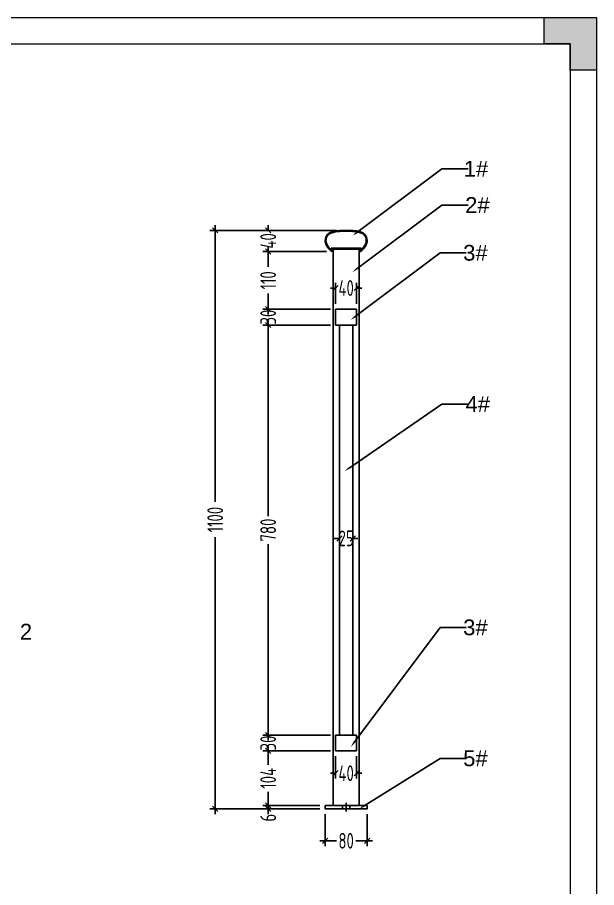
# Model space of a CAD drawing. Header units: millimetres. Extents: x 4 to 2106212, y -117026 to 198097.
# Drawn here: x 1918089 to 1919190, y 188421 to 190076 of the extents above; entities that cross this region are included whole.
import ezdxf
from ezdxf import colors
from ezdxf.entities.mleader import LeaderData, LeaderLine
from ezdxf.math import Vec2, Vec3

# ---------------------------------------------------------------- set-up
doc = ezdxf.new("R2010")
doc.units = ezdxf.units.MM
for name, color, linetype in [('HR-dimension', 9, 'Continuous'), ('方管', 100, 'Continuous'), ('标注', 9, 'Continuous')]:
    doc.layers.add(name, color=color, linetype=linetype)
doc.layers.add('图框', color=7, linetype='Continuous', lineweight=13)
doc.layers.add('文本', color=3, linetype='Continuous', lineweight=13)
doc.styles.add('Arial', font='arial.ttf')
doc.styles.add('hztxt', font='ros1.shx', dxfattribs={"width": 0.8, "bigfont": 'hztxt.shx'})
doc.dimstyles.new('DIM-10', dxfattribs={"dimscale": 10, "dimtxt": 3, "dimasz": 1, "dimexe": 1, "dimexo": 1, "dimgap": 0.5, "dimtad": 0, "dimdec": 3, "dimrnd": 0.0005, "dimzin": 9, "dimdsep": 46, "dimtxsty": 'hztxt', "dimblk": 'OBLIQUE', "dimcen": 0, "dimdle": 1, "dimclrd": 9, "dimclre": 9, "dimclrt": 2, "dimazin": 2, "dimtfac": 1, "dimtdec": 3, "dimtix": 1, "dimtofl": 0, "dimtmove": 2, "dimatfit": 3, "dimldrblk": 'OBLIQUE', "dimfxl": 1, "dimarcsym": 2})

# ---------------------------------------------------------------- blocks, each defined once
blk = doc.blocks.new('_Oblique')
at = {"color": 0, "linetype": 'ByBlock', "lineweight": -2}
blk.add_line((-0.5, -0.5), (0.5, 0.5), dxfattribs=at)
blk = doc.blocks.new('*D860')
at = {"layer": 'Defpoints', "color": 0, "ltscale": 1.5, "transparency": 16777216}
for p in [(1918673.9, 188570.8, 0), (1918753.9, 188570.8, 0), (1918753.9, 188509.9)]:
    blk.add_point(p, dxfattribs=at)
at = {"layer": 'HR-dimension', "color": 9, "lineweight": -2, "ltscale": 1.5, "transparency": 16777216}
for p, q in [((1918673.9, 188560.8), (1918673.9, 188499.9)), ((1918753.9, 188560.8), (1918753.9, 188499.9)), ((1918663.9, 188509.9), (1918695.3, 188509.9)), ((1918763.9, 188509.9), (1918732.5, 188509.9))]:
    blk.add_line(p, q, dxfattribs=at)
at = {"layer": 'HR-dimension', "color": 9, "lineweight": -2, "ltscale": 1.5, "transparency": 16777216, "xscale": 10, "yscale": 10, "zscale": 10, "rotation": 180}
blk.add_blockref('_Oblique', (1918673.9, 188509.9), dxfattribs=at)
at = {"layer": 'HR-dimension', "color": 9, "lineweight": -2, "ltscale": 1.5, "transparency": 16777216, "xscale": 10, "yscale": 10, "zscale": 10}
blk.add_blockref('_Oblique', (1918753.9, 188509.9), dxfattribs=at)
at = {"layer": 'HR-dimension', "color": 2, "ltscale": 1.5, "transparency": 16777216, "insert": (1918713.9, 188509.9), "char_height": 30, "attachment_point": 5, "style": 'hztxt'}
blk.add_mtext('80', dxfattribs=at)
blk = doc.blocks.new('*D862')
at = {"layer": 'Defpoints', "color": 0, "transparency": 16777216}
for p in [(1918693.9, 189561.1), (1918693.9, 189520.8, 0), (1918733.9, 189520.8, 0)]:
    blk.add_point(p, dxfattribs=at)
at = {"layer": '标注', "color": 9, "lineweight": -2, "transparency": 16777216}
for p, q in [((1918693.9, 189530.8), (1918693.9, 189571.1)), ((1918733.9, 189530.8), (1918733.9, 189571.1)), ((1918693.9, 189561.1), (1918683.9, 189561.1)), ((1918733.9, 189561.1), (1918743.9, 189561.1))]:
    blk.add_line(p, q, dxfattribs=at)
at = {"layer": '标注', "color": 9, "lineweight": -2, "transparency": 16777216, "xscale": 10, "yscale": 10, "zscale": 10}
blk.add_blockref('_Oblique', (1918693.9, 189561.1), dxfattribs=at)
at = {"layer": '标注', "color": 9, "lineweight": -2, "transparency": 16777216, "xscale": 10, "yscale": 10, "zscale": 10, "rotation": 180}
blk.add_blockref('_Oblique', (1918733.9, 189561.1), dxfattribs=at)
at = {"layer": '标注', "color": 2, "transparency": 16777216, "insert": (1918713.9, 189561.1), "char_height": 30, "attachment_point": 5, "style": 'hztxt'}
blk.add_mtext('40', dxfattribs=at)
blk = doc.blocks.new('*D863')
at = {"layer": 'Defpoints', "color": 0, "transparency": 16777216}
for p in [(1918693.9, 188680.8), (1918733.9, 188680.8), (1918693.9, 188638.3)]:
    blk.add_point(p, dxfattribs=at)
at = {"layer": '标注', "color": 9, "lineweight": -2, "transparency": 16777216}
for p, q in [((1918693.9, 188670.8), (1918693.9, 188628.3)), ((1918733.9, 188670.8), (1918733.9, 188628.3)), ((1918693.9, 188638.3), (1918683.9, 188638.3)), ((1918733.9, 188638.3), (1918743.9, 188638.3))]:
    blk.add_line(p, q, dxfattribs=at)
at = {"layer": '标注', "color": 9, "lineweight": -2, "transparency": 16777216, "xscale": 10, "yscale": 10, "zscale": 10}
blk.add_blockref('_Oblique', (1918693.9, 188638.3), dxfattribs=at)
at = {"layer": '标注', "color": 9, "lineweight": -2, "transparency": 16777216, "xscale": 10, "yscale": 10, "zscale": 10, "rotation": 180}
blk.add_blockref('_Oblique', (1918733.9, 188638.3), dxfattribs=at)
at = {"layer": '标注', "color": 2, "transparency": 16777216, "insert": (1918713.9, 188638.3), "char_height": 30, "attachment_point": 5, "style": 'hztxt'}
blk.add_mtext('40', dxfattribs=at)
blk = doc.blocks.new('*D852')
at = {"layer": 'Defpoints', "color": 0, "transparency": 16777216}
for p in [(1918705.7, 189670.8), (1918565.6, 189630.8), (1918686.8, 189630.8)]:
    blk.add_point(p, dxfattribs=at)
at = {"layer": '标注', "color": 9, "lineweight": -2, "transparency": 16777216}
for p, q in [((1918695.7, 189670.8), (1918555.6, 189670.8)), ((1918565.6, 189670.8), (1918565.6, 189680.8)), ((1918676.8, 189630.8), (1918555.6, 189630.8)), ((1918565.6, 189630.8), (1918565.6, 189620.8))]:
    blk.add_line(p, q, dxfattribs=at)
at = {"layer": '标注', "color": 9, "lineweight": -2, "transparency": 16777216, "xscale": 10, "yscale": 10, "zscale": 10}
for p, rotation in [((1918565.6, 189670.8), 270), ((1918565.6, 189630.8), 90)]:
    blk.add_blockref('_Oblique', p, dxfattribs=dict(at, rotation=rotation))
at = {"layer": '标注', "color": 2, "transparency": 16777216, "insert": (1918565.6, 189650.8), "char_height": 30, "attachment_point": 5, "rotation": 90, "style": 'hztxt'}
blk.add_mtext('40', dxfattribs=at)
blk = doc.blocks.new('*D853')
at = {"layer": 'Defpoints', "color": 0, "transparency": 16777216}
for p in [(1918686.8, 189630.8), (1918565.6, 189520.8), (1918693.9, 189520.8)]:
    blk.add_point(p, dxfattribs=at)
at = {"layer": '标注', "color": 9, "lineweight": -2, "transparency": 16777216}
for p, q in [((1918565.6, 189640.8), (1918565.6, 189601.2)), ((1918676.8, 189630.8), (1918555.6, 189630.8)), ((1918565.6, 189510.8), (1918565.6, 189550.4)), ((1918683.9, 189520.8), (1918555.6, 189520.8))]:
    blk.add_line(p, q, dxfattribs=at)
at = {"layer": '标注', "color": 9, "lineweight": -2, "transparency": 16777216, "xscale": 10, "yscale": 10, "zscale": 10}
for p, rotation in [((1918565.6, 189630.8), 90), ((1918565.6, 189520.8), 270)]:
    blk.add_blockref('_Oblique', p, dxfattribs=dict(at, rotation=rotation))
at = {"layer": '标注', "color": 2, "transparency": 16777216, "insert": (1918565.6, 189575.8), "char_height": 30, "attachment_point": 5, "rotation": 90, "style": 'hztxt'}
blk.add_mtext('110', dxfattribs=at)
blk = doc.blocks.new('*D854')
at = {"layer": 'Defpoints', "color": 0, "transparency": 16777216}
for p in [(1918693.9, 189520.8), (1918565.6, 189490.8), (1918693.9, 189490.8, 0)]:
    blk.add_point(p, dxfattribs=at)
at = {"layer": '标注', "color": 9, "lineweight": -2, "transparency": 16777216}
for p, q in [((1918683.9, 189520.8), (1918555.6, 189520.8)), ((1918565.6, 189520.8), (1918565.6, 189530.8)), ((1918683.9, 189490.8), (1918555.6, 189490.8)), ((1918565.6, 189490.8), (1918565.6, 189480.8))]:
    blk.add_line(p, q, dxfattribs=at)
at = {"layer": '标注', "color": 9, "lineweight": -2, "transparency": 16777216, "xscale": 10, "yscale": 10, "zscale": 10}
for p, rotation in [((1918565.6, 189520.8), 270), ((1918565.6, 189490.8), 90)]:
    blk.add_blockref('_Oblique', p, dxfattribs=dict(at, rotation=rotation))
at = {"layer": '标注', "color": 2, "transparency": 16777216, "insert": (1918565.6, 189505.8), "char_height": 30, "attachment_point": 5, "rotation": 90, "style": 'hztxt'}
blk.add_mtext('30', dxfattribs=at)
blk = doc.blocks.new('*D855')
at = {"layer": 'Defpoints', "color": 0, "transparency": 16777216}
for p in [(1918693.9, 189490.8, 0), (1918565.6, 188710.8), (1918693.9, 188710.8)]:
    blk.add_point(p, dxfattribs=at)
at = {"layer": '标注', "color": 9, "lineweight": -2, "transparency": 16777216}
for p, q in [((1918683.9, 189490.8), (1918555.6, 189490.8)), ((1918565.6, 189500.8), (1918565.6, 189127.4)), ((1918565.6, 188700.8), (1918565.6, 189074.2)), ((1918683.9, 188710.8), (1918555.6, 188710.8))]:
    blk.add_line(p, q, dxfattribs=at)
at = {"layer": '标注', "color": 9, "lineweight": -2, "transparency": 16777216, "xscale": 10, "yscale": 10, "zscale": 10}
for p, rotation in [((1918565.6, 189490.8), 90), ((1918565.6, 188710.8), 270)]:
    blk.add_blockref('_Oblique', p, dxfattribs=dict(at, rotation=rotation))
at = {"layer": '标注', "color": 2, "transparency": 16777216, "insert": (1918565.6, 189100.8), "char_height": 30, "attachment_point": 5, "rotation": 90, "style": 'hztxt'}
blk.add_mtext('780', dxfattribs=at)
blk = doc.blocks.new('*D856')
at = {"layer": 'Defpoints', "color": 0, "transparency": 16777216}
for p in [(1918693.9, 188710.8), (1918565.6, 188680.8), (1918693.9, 188680.8, 0)]:
    blk.add_point(p, dxfattribs=at)
at = {"layer": '标注', "color": 9, "lineweight": -2, "transparency": 16777216}
for p, q in [((1918683.9, 188710.8), (1918555.6, 188710.8)), ((1918565.6, 188710.8), (1918565.6, 188720.8)), ((1918683.9, 188680.8), (1918555.6, 188680.8)), ((1918565.6, 188680.8), (1918565.6, 188670.8))]:
    blk.add_line(p, q, dxfattribs=at)
at = {"layer": '标注', "color": 9, "lineweight": -2, "transparency": 16777216, "xscale": 10, "yscale": 10, "zscale": 10}
for p, rotation in [((1918565.6, 188710.8), 270), ((1918565.6, 188680.8), 90)]:
    blk.add_blockref('_Oblique', p, dxfattribs=dict(at, rotation=rotation))
at = {"layer": '标注', "color": 2, "transparency": 16777216, "insert": (1918565.6, 188695.8), "char_height": 30, "attachment_point": 5, "rotation": 90, "style": 'hztxt'}
blk.add_mtext('30', dxfattribs=at)
blk = doc.blocks.new('*D857')
at = {"layer": 'Defpoints', "color": 0, "transparency": 16777216}
for p in [(1918693.9, 188680.8, 0), (1918565.6, 188576.8), (1918673.9, 188576.8)]:
    blk.add_point(p, dxfattribs=at)
at = {"layer": '标注', "color": 9, "lineweight": -2, "transparency": 16777216}
for p, q in [((1918683.9, 188680.8), (1918555.6, 188680.8)), ((1918565.6, 188690.8), (1918565.6, 188654.6)), ((1918565.6, 188566.8), (1918565.6, 188603)), ((1918663.9, 188576.8), (1918555.6, 188576.8))]:
    blk.add_line(p, q, dxfattribs=at)
at = {"layer": '标注', "color": 9, "lineweight": -2, "transparency": 16777216, "xscale": 10, "yscale": 10, "zscale": 10}
for p, rotation in [((1918565.6, 188680.8), 90), ((1918565.6, 188576.8), 270)]:
    blk.add_blockref('_Oblique', p, dxfattribs=dict(at, rotation=rotation))
at = {"layer": '标注', "color": 2, "transparency": 16777216, "insert": (1918565.6, 188628.8), "char_height": 30, "attachment_point": 5, "rotation": 90, "style": 'hztxt'}
blk.add_mtext('104', dxfattribs=at)
blk = doc.blocks.new('*D858')
at = {"layer": 'Defpoints', "color": 0, "transparency": 16777216}
for p in [(1918565.6, 188570.8), (1918673.9, 188576.8), (1918673.9, 188570.8)]:
    blk.add_point(p, dxfattribs=at)
at = {"layer": '标注', "color": 9, "lineweight": -2, "transparency": 16777216}
for p, q in [((1918565.6, 188576.8), (1918565.6, 188586.8)), ((1918663.9, 188576.8), (1918555.6, 188576.8)), ((1918663.9, 188570.8), (1918555.6, 188570.8)), ((1918565.6, 188570.8), (1918565.6, 188560.8))]:
    blk.add_line(p, q, dxfattribs=at)
at = {"layer": '标注', "color": 9, "lineweight": -2, "transparency": 16777216, "xscale": 10, "yscale": 10, "zscale": 10}
for p, rotation in [((1918565.6, 188576.8), 270), ((1918565.6, 188570.8), 90)]:
    blk.add_blockref('_Oblique', p, dxfattribs=dict(at, rotation=rotation))
at = {"layer": '标注', "color": 2, "transparency": 16777216, "insert": (1918565.6, 188553.8), "char_height": 30, "attachment_point": 5, "rotation": 90, "style": 'hztxt'}
blk.add_mtext('6', dxfattribs=at)
blk = doc.blocks.new('*D859')
at = {"layer": 'Defpoints', "color": 0, "transparency": 16777216}
for p in [(1918464.8, 189670.8), (1918565.6, 189670.8), (1918565.6, 188570.8)]:
    blk.add_point(p, dxfattribs=at)
at = {"layer": '标注', "color": 9, "lineweight": -2, "transparency": 16777216}
for p, q in [((1918555.6, 189670.8), (1918454.8, 189670.8)), ((1918464.8, 189680.8), (1918464.8, 189154.2)), ((1918464.8, 188560.8), (1918464.8, 189087.4)), ((1918555.6, 188570.8), (1918454.8, 188570.8))]:
    blk.add_line(p, q, dxfattribs=at)
at = {"layer": '标注', "color": 9, "lineweight": -2, "transparency": 16777216, "xscale": 10, "yscale": 10, "zscale": 10}
for p, rotation in [((1918464.8, 189670.8), 90), ((1918464.8, 188570.8), 270)]:
    blk.add_blockref('_Oblique', p, dxfattribs=dict(at, rotation=rotation))
at = {"layer": '标注', "color": 2, "transparency": 16777216, "insert": (1918464.8, 189120.8), "char_height": 30, "attachment_point": 5, "rotation": 90, "style": 'hztxt'}
blk.add_mtext('1100', dxfattribs=at)
blk = doc.blocks.new('*D871')
at = {"color": 9, "lineweight": -2, "transparency": 16777216}
for p, q in [((1918701.4, 189174.4), (1918701.4, 189075)), ((1918726.4, 189174.4), (1918726.4, 189075)), ((1918701.4, 189085), (1918691.4, 189085)), ((1918726.4, 189085), (1918736.4, 189085))]:
    blk.add_line(p, q, dxfattribs=at)
at = {"layer": 'Defpoints', "color": 0, "transparency": 16777216}
for p in [(1918701.4, 189184.4, 0), (1918726.4, 189184.4, 0), (1918701.4, 189085)]:
    blk.add_point(p, dxfattribs=at)
at = {"color": 9, "lineweight": -2, "transparency": 16777216, "xscale": 10, "yscale": 10, "zscale": 10}
blk.add_blockref('_Oblique', (1918701.4, 189085), dxfattribs=at)
at = {"color": 9, "lineweight": -2, "transparency": 16777216, "xscale": 10, "yscale": 10, "zscale": 10, "rotation": 180}
blk.add_blockref('_Oblique', (1918726.4, 189085), dxfattribs=at)
at = {"color": 2, "transparency": 16777216, "insert": (1918713.9, 189085), "char_height": 30, "attachment_point": 5, "style": 'hztxt'}
blk.add_mtext('25', dxfattribs=at)
blk = doc.blocks.new('GW-TK')
at = {"layer": '图框', "linetype": 'Continuous', "lineweight": 0}
h = blk.add_hatch(color=256, dxfattribs=at)
h.dxf.hatch_style = 1
h.paths.add_polyline_path([(927593.55, 464715.01), (927593.55, 464710.01), (927598.55, 464710.01), (927598.55, 464705.01), (927603.55, 464705.01), (927603.55, 464715.01)])
at = {"layer": '图框'}
for points in [[(927183.55, 464715.01), (927603.55, 464715.01), (927603.55, 464418.01), (927183.55, 464418.01)], [(927188.55, 464710.01), (927598.55, 464710.01), (927598.55, 464423.01), (927188.55, 464423.01)]]:
    blk.add_lwpolyline(points, close=True, dxfattribs=at)
at = {"layer": '图框', "linetype": 'Continuous', "lineweight": 0}
blk.add_lwpolyline([(927598.55, 464705.01), (927598.55, 464710.01), (927593.55, 464710.01), (927593.55, 464715.01), (927603.55, 464715.01), (927603.55, 464705.01)], close=True, dxfattribs=at)

msp = doc.modelspace()

# ---------------------------------------------------------------- linework, layer by layer
at = {"color": 1}
for p, q in [((1918693.9124, 189520.774, -0.0007), (1918733.9124, 189520.774, -0.0007)), ((1918693.9124, 189520.774, -0.0007), (1918693.9124, 189490.774, -0.0007)), ((1918733.9124, 189520.774, -0.0007), (1918733.9124, 189490.774, -0.0007)), ((1918693.9124, 189490.774, -0.0007), (1918733.9124, 189490.774, -0.0007)), ((1918701.4124, 188710.774), (1918701.4124, 189490.774, -0.0007)), ((1918726.4124, 188710.774), (1918726.4124, 189490.774, -0.0007)), ((1918693.9124, 188710.774), (1918733.9124, 188710.774)), ((1918693.9124, 188680.774), (1918693.9124, 188710.774)), ((1918733.9124, 188680.774), (1918733.9124, 188710.774)), ((1918693.9124, 188680.774), (1918733.9124, 188680.774))]:
    msp.add_line(p, q, dxfattribs=at)
at = {"color": 7, "elevation": -0.0004}
for points in [[(1918713.9124, 188581.7728), (1918713.9124, 188565.7728)], [(1918673.9124, 188576.7728), (1918753.9124, 188576.7728), (1918753.9124, 188570.7728), (1918673.9124, 188570.7728), (1918673.9124, 188576.7728)], [(1918706.9124, 188576.7728), (1918706.9124, 188570.7728)], [(1918720.9124, 188576.7728), (1918720.9124, 188570.7728)]]:
    msp.add_lwpolyline(points, dxfattribs=at)
at = {"layer": '方管', "color": 2}
for p, q in [((1918687.5124, 189635.2741, -0.0007), (1918740.3124, 189635.2741, -0.0007)), ((1918688.9124, 189635.2741, -0.0007), (1918738.9124, 189635.2741, -0.0007))]:
    msp.add_line(p, q, dxfattribs=at)
for points in [[(1918685.3624, 189636.4241, -0.414213562), (1918685.8624, 189636.9241)], [(1918741.9624, 189636.9241, -0.414213562), (1918742.4624, 189636.4241)], [(1918685.0341, 189634.4009, 0.636485606), (1918685.3624, 189634.5543)], [(1918742.4624, 189634.5543, 0.648583576), (1918742.7959, 189634.4054)]]:
    msp.add_lwpolyline(points, format="xyb", dxfattribs=at)
at = {"layer": '方管', "color": 6}
msp.add_polyline3d([(1918688.9124, 189635.2741, -0.0007), (1918688.9124, 188576.7728, -0.0004), (1918738.9124, 188576.7728, -0.0004), (1918738.9124, 189635.2741, -0.0007)], dxfattribs=at)
at = {"layer": '方管', "color": 2}
for centre, radius, start, end in [((1918685.8624, 189636.4241, -0.0007), 0.5, 90, 180), ((1918741.9624, 189636.4241, -0.0007), 0.5, 0, 90), ((1918685.1624, 189634.5543, -0.0007), 0.2, 230.0953356, 0), ((1918686.8124, 189630.9741, -0.0007), 0.2, 232.1545053, 0), ((1918687.5124, 189634.7741, -0.0007), 0.5, 90, 180), ((1918740.3124, 189634.7741, -0.0007), 0.5, 0, 90), ((1918741.0124, 189630.9741, -0.0007), 0.2, 180, 307.8454947), ((1918742.6624, 189634.5543, -0.0007), 0.2, 180, 309.9046644)]:
    msp.add_arc(centre, radius, start, end, dxfattribs=at)
for points in [[(1918673.9124, 189651.2741, -0.0007), (1918674.0124, 189670.8935, -0.0007), (1918697.9709, 189670.7741, -0.0007), (1918714.0123, 189670.7741, -0.0007)], [(1918753.9124, 189651.2741, -0.0007), (1918753.8124, 189670.8935, -0.0007), (1918729.8539, 189670.7741, -0.0007), (1918714.0125, 189670.7741, -0.0007)], [(1918685.8624, 189636.9241, -0.0007), (1918694.9921, 189636.9241, -0.0007), (1918703.8252, 189636.9241, -0.0007), (1918714.0124, 189636.9241, -0.0007)], [(1918741.9624, 189636.9241, -0.0007), (1918732.8328, 189636.9241, -0.0007), (1918723.9996, 189636.9241, -0.0007), (1918714.0124, 189636.9241, -0.0007)]]:
    msp.add_open_spline(points, degree=3, dxfattribs=at)
for points, knots in [([(1918675.5624, 189651.2741, -0.0007), (1918675.5624, 189652.9728, -0.0007), (1918675.7549, 189654.4846, -0.0007), (1918676.4534, 189657.1882, -0.0007), (1918676.9587, 189658.381, -0.0007), (1918678.2371, 189660.5188, -0.0007), (1918679.1113, 189661.4649, -0.0007), (1918680.9078, 189663.1595, -0.0007), (1918681.9309, 189663.9073, -0.0007), (1918684.1943, 189665.2252, -0.0007), (1918685.4342, 189665.7947, -0.0007), (1918689.5926, 189667.3304, -0.0007), (1918692.8101, 189668.0032, -0.0007), (1918699.4503, 189668.8433, -0.0007), (1918702.8716, 189669.0129, -0.0007), (1918708.3608, 189669.1262, -0.0007), (1918710.5182, 189669.1241, -0.0007), (1918714.0123, 189669.1241, -0.0007)], [0, 0, 0, 0, 0.092947205, 0.092947205, 0.18589441, 0.18589441, 0.278841615, 0.278841615, 0.37178882, 0.37178882, 0.464736025, 0.464736025, 0.66384165, 0.66384165, 0.862947275, 0.862947275, 1, 1, 1, 1]), ([(1918752.2624, 189651.2741, -0.0007), (1918752.2624, 189652.9728, -0.0007), (1918752.07, 189654.4846, -0.0007), (1918751.3715, 189657.1882, -0.0007), (1918750.8661, 189658.381, -0.0007), (1918749.5877, 189660.5188, -0.0007), (1918748.8136, 189661.4649, -0.0007), (1918746.9171, 189663.1595, -0.0007), (1918745.8939, 189663.9073, -0.0007), (1918743.6306, 189665.2252, -0.0007), (1918742.3907, 189665.7947, -0.0007), (1918738.2323, 189667.3304, -0.0007), (1918735.0148, 189668.0032, -0.0007), (1918728.3746, 189668.8433, -0.0007), (1918724.9533, 189669.0129, -0.0007), (1918719.4641, 189669.1262, -0.0007), (1918716.0067, 189669.1241, -0.0007), (1918714.0125, 189669.1241, -0.0007)], [0, 0, 0, 0, 0.092947205, 0.092947205, 0.18589441, 0.18589441, 0.278841615, 0.278841615, 0.37178882, 0.37178882, 0.464736025, 0.464736025, 0.66384165, 0.66384165, 0.862947275, 0.862947275, 1, 1, 1, 1]), ([(1918686.6897, 189630.8161, -0.0007), (1918678.079, 189637.3057, -0.0007), (1918673.9124, 189644.776, -0.0007), (1918673.9124, 189651.2741, -0.0007), (1918673.9124, 189651.4, -0.0007), (1918673.914, 189651.526, -0.0007), (1918673.917, 189651.652, -0.0007)], [0.0312679606, 0.0312679606, 0.0312679606, 0.0312679606, 1, 1, 1, 1.0187782039, 1.0187782039, 1.0187782039, 1.0187782039]), ([(1918685.0341, 189634.4009, -0.0007), (1918683.2689, 189635.913, -0.0007), (1918682.1411, 189637.0025, -0.0007), (1918679.3433, 189641.0774, -0.0007), (1918677.9013, 189643.0532, -0.0007), (1918676.2617, 189646.6045, -0.0007), (1918675.816, 189648.1867, -0.0007), (1918675.5895, 189650.273, -0.0007), (1918675.5624, 189650.7726, -0.0007), (1918675.5624, 189651.2741, -0.0007), (1918675.5624, 189651.4116, -0.0007), (1918675.5645, 189651.5492, -0.0007), (1918675.5685, 189651.687, -0.0007)], [0.1474935277, 0.1474935277, 0.1474935277, 0.1474935277, 0.3251971685, 0.3251971685, 0.6503943369, 0.6503943369, 0.9163918563, 0.9163918563, 1, 1, 1, 1.0229326992, 1.0229326992, 1.0229326992, 1.0229326992]), ([(1918741.1351, 189630.8161, -0.0007), (1918749.7459, 189637.3057, -0.0007), (1918753.8124, 189644.776, -0.0007), (1918753.9124, 189651.2741, -0.0007), (1918753.9124, 189651.2741, -0.0007), (1918753.9124, 189651.2741, -0.0007), (1918753.9124, 189651.2741, -0.0007)], [0.0312679606, 0.0312679606, 0.0312679606, 0.0312679606, 1, 1, 1, 1.0187782039, 1.0187782039, 1.0187782039, 1.0187782039]), ([(1918742.7907, 189634.4009, -0.0007), (1918744.556, 189635.913, -0.0007), (1918745.6837, 189637.0025, -0.0007), (1918748.4815, 189641.0774, -0.0007), (1918749.8236, 189643.0532, -0.0007), (1918751.5632, 189646.6045, -0.0007), (1918752.0088, 189648.1867, -0.0007), (1918752.2354, 189650.273, -0.0007), (1918752.2624, 189650.7726, -0.0007), (1918752.2624, 189651.2741, -0.0007), (1918752.2624, 189651.2741, -0.0007), (1918752.2624, 189651.2741, -0.0007), (1918752.2624, 189651.2741, -0.0007)], [0.1474935277, 0.1474935277, 0.1474935277, 0.1474935277, 0.3251971685, 0.3251971685, 0.6503943369, 0.6503943369, 0.9163918563, 0.9163918563, 1, 1, 1, 1.0229326992, 1.0229326992, 1.0229326992, 1.0229326992])]:
    msp.add_open_spline(points, degree=3, knots=knots, dxfattribs=at)
for points in [[(1918685.3624, 189636.4241, -0.0007), (1918685.3624, 189634.5543, -0.0007)], [(1918742.4624, 189636.4241, -0.0007), (1918742.4624, 189634.5543, -0.0007)]]:
    msp.add_spline(points, degree=3, dxfattribs=at)
at = {"layer": '方管', "color": 2, "start_tangent": (0, -1), "end_tangent": (0, -1)}
for points in [[(1918687.0124, 189634.7741, -0.0007), (1918687.0124, 189630.9741, -0.0007)], [(1918740.8124, 189634.7741, -0.0007), (1918740.8124, 189630.9741, -0.0007)]]:
    msp.add_spline(points, degree=3, dxfattribs=at)

# ---------------------------------------------------------------- block references
at = {"layer": '文本', "xscale": 10, "yscale": 10, "zscale": 10}
msp.add_blockref('GW-TK', (-7356845.2012, -4457074.3437), dxfattribs=at)

# ---------------------------------------------------------------- texts
at = {"layer": '文本', "color": 0, "linetype": 'ByBlock', "style": 'Arial'}
msp.add_text('2', height=30, dxfattribs=at).set_placement((1918093.3352, 188892.5767))

# ---------------------------------------------------------------- dimensions: what is measured, and where the dimension line sits
dim = msp.add_linear_dim(base=(1918701.4124, 189085.0302), p1=(1918726.4124, 189184.4277, -0.0004), p2=(1918701.4124, 189184.4277, -0.0004), dimstyle='DIM-10')
dim.commit()
dim.dimension.update_dxf_attribs({"geometry": '*D871', "text_midpoint": (1918713.9124, 189085.0302)})
at = {"layer": 'HR-dimension', "ltscale": 1.5}
dim = msp.add_linear_dim(base=(1918753.9124, 188509.8639), p1=(1918673.9124, 188570.7728, -0.0004), p2=(1918753.9124, 188570.7728, -0.0004), dimstyle='DIM-10', dxfattribs=at)
dim.commit()
dim.dimension.update_dxf_attribs({"geometry": '*D860', "text_midpoint": (1918713.9124, 188509.8639)})
at = {"layer": '标注'}
for base, p1, p2, picture, middle in [((1918464.7761, 189670.7741, -0.0004), (1918565.5558, 188570.7748, -0.0004), (1918565.5558, 189670.7741, -0.0004), '*D859', (1918464.7761, 189120.7744, -0.0004)), ((1918565.5558, 189630.7741, -0.0004), (1918705.7018, 189670.7741, -0.0004), (1918686.8126, 189630.7741, -0.0004), '*D852', (1918565.5558, 189650.7741, -0.0004)), ((1918565.5558, 189520.774, -0.0004), (1918686.8126, 189630.7741, -0.0004), (1918693.9124, 189520.774, -0.0004), '*D853', (1918565.5558, 189575.774, -0.0004)), ((1918565.5558, 189490.774, -0.0004), (1918693.9124, 189520.774, -0.0004), (1918693.9124, 189490.774, -0.0007), '*D854', (1918565.5558, 189505.774, -0.0004)), ((1918565.5558, 188710.774, -0.0004), (1918693.9124, 189490.774, -0.0007), (1918693.9124, 188710.774, -0.0004), '*D855', (1918565.5558, 189100.774, -0.0004)), ((1918565.5558, 188680.774, -0.0004), (1918693.9124, 188710.774, -0.0004), (1918693.9124, 188680.774), '*D856', (1918565.5558, 188695.774, -0.0004)), ((1918565.5558, 188576.7748, -0.0004), (1918693.9124, 188680.774), (1918673.9124, 188576.7748, -0.0004), '*D857', (1918565.5558, 188628.7744, -0.0004))]:
    dim = msp.add_linear_dim(base=base, p1=p1, p2=p2, angle=90, dimstyle='DIM-10', dxfattribs=at)
    dim.commit()
    dim.dimension.update_dxf_attribs({"geometry": picture, "text_midpoint": middle})
at = {"layer": '标注', "color": 7}
for base, p1, p2, picture, middle in [((1918693.9124, 189561.1446), (1918733.9124, 189520.774, -0.0007), (1918693.9124, 189520.774, -0.0007), '*D862', (1918713.9124, 189561.1446)), ((1918693.9124, 188638.2833), (1918733.9124, 188680.774), (1918693.9124, 188680.774), '*D863', (1918713.9124, 188638.2833))]:
    dim = msp.add_linear_dim(base=base, p1=p1, p2=p2, dimstyle='DIM-10', dxfattribs=at)
    dim.commit()
    dim.dimension.update_dxf_attribs({"geometry": picture, "text_midpoint": middle})
at = {"layer": '标注'}
dim = msp.add_linear_dim(base=(1918565.5558, 188570.7748, -0.0004), p1=(1918673.9124, 188576.7748, -0.0004), p2=(1918673.9124, 188570.7748, -0.0004), angle=90, dimstyle='DIM-10', dxfattribs=at)
dim.commit()
dim.dimension.update_dxf_attribs({"geometry": '*D858', "text_midpoint": (1918565.5558, 188553.7616, -0.0004), "dimtype": 160})

# ---------------------------------------------------------------- leaders
at = {"layer": '标注', "color": 6}
ml = msp.add_multileader_mtext('Standard', dxfattribs=at)
ml.set_content('1#', color=6, style='Arial')
ml.set_leader_properties(color=8)
ml.build(insert=Vec2(0, 0))
ml.multileader.update_dxf_attribs({"dogleg_length": 50, "arrow_head_size": 10})
ctx = ml.context
ctx.base_point, ctx.char_height, ctx.arrow_head_size, ctx.landing_gap_size, ctx.plane_origin = Vec3(1918945.9527, 189787.748), 30, 10, 1, Vec3(1918726.2637, 189660.5271)
ctx.text_align_type = 2
notes = []
notes.append((ctx, [(1, (1, 1, 0), (1918895.9527, 189787.748), (1, 0), 50, [(0, [(1918726.2637, 189660.5271)], 0, [])])]))
ctx.mtext.insert, ctx.mtext.alignment, ctx.mtext.flow_direction = Vec3(1918984.1527, 189802.9195), 3, 5
ml = msp.add_multileader_mtext('Standard', dxfattribs=at)
ml.set_content('2#', color=6, style='Arial')
ml.set_leader_properties(color=8)
ml.build(insert=Vec2(0, 0))
ml.multileader.update_dxf_attribs({"dogleg_length": 50, "arrow_head_size": 10})
ctx = ml.context
ctx.base_point, ctx.char_height, ctx.arrow_head_size, ctx.landing_gap_size, ctx.plane_origin = Vec3(1918945.9527, 189718.8389), 30, 10, 1, Vec3(1918726.2637, 189591.6179)
ctx.text_align_type = 2
notes.append((ctx, [(1, (1, 1, 0), (1918895.9527, 189718.8389), (1, 0), 50, [(0, [(1918726.2637, 189591.6179)], 0, [])])]))
ctx.mtext.insert, ctx.mtext.alignment, ctx.mtext.flow_direction = Vec3(1918986.8955, 189734.0103), 3, 5
ml = msp.add_multileader_mtext('Standard', dxfattribs=at)
ml.set_content('3#', color=6, style='Arial')
ml.set_leader_properties(color=8)
ml.build(insert=Vec2(0, 0))
ml.multileader.update_dxf_attribs({"dogleg_length": 50, "arrow_head_size": 10})
ctx = ml.context
ctx.base_point, ctx.char_height, ctx.arrow_head_size, ctx.landing_gap_size, ctx.plane_origin = Vec3(1918942.5135, 189627.9899), 30, 10, 1, Vec3(1918722.8245, 189500.7689)
ctx.text_align_type = 2
notes.append((ctx, [(1, (1, 1, 0), (1918892.5135, 189627.9899), (1, 0), 50, [(0, [(1918722.8245, 189500.7689)], 0, [])])]))
ctx.mtext.insert, ctx.mtext.alignment, ctx.mtext.flow_direction = Vec3(1918983.1135, 189643.1613), 3, 5
ml = msp.add_multileader_mtext('Standard', dxfattribs=at)
ml.set_content('4#', color=6, style='Arial')
ml.set_leader_properties(color=8)
ml.build(insert=Vec2(0, 0))
ml.multileader.update_dxf_attribs({"dogleg_length": 50, "arrow_head_size": 10})
ctx = ml.context
ctx.base_point, ctx.char_height, ctx.arrow_head_size, ctx.landing_gap_size, ctx.plane_origin = Vec3(1918945.9527, 189340.3298), 30, 10, 1, Vec3(1918726.2637, 189113.1088)
ctx.text_align_type = 2
notes.append((ctx, [(1, (1, 1, 0), (1918895.9527, 189340.3298), (1, 0), 50, [(0, [(1918711.4438, 189213.1088)], 0, [])])]))
ctx.mtext.insert, ctx.mtext.alignment, ctx.mtext.flow_direction = Vec3(1918987.5812, 189355.5012), 3, 5
ml = msp.add_multileader_mtext('Standard', dxfattribs=at)
ml.set_content('3#', color=6, style='Arial')
ml.set_leader_properties(color=8)
ml.build(insert=Vec2(0, 0))
ml.multileader.update_dxf_attribs({"dogleg_length": 50, "arrow_head_size": 10})
ctx = ml.context
ctx.base_point, ctx.char_height, ctx.arrow_head_size, ctx.landing_gap_size, ctx.plane_origin = Vec3(1918942.5135, 188915.6258), 30, 10, 1, Vec3(1918722.8245, 188688.4049)
ctx.text_align_type = 2
notes.append((ctx, [(1, (1, 1, 0), (1918892.5135, 188915.6258), (1, 0), 50, [(0, [(1918722.8245, 188688.4049)], 0, [])])]))
ctx.mtext.insert, ctx.mtext.alignment, ctx.mtext.flow_direction = Vec3(1918983.1135, 188930.7973), 3, 5
ml = msp.add_multileader_mtext('Standard', dxfattribs=at)
ml.set_content('5#', color=6, style='Arial')
ml.set_leader_properties(color=8)
ml.build(insert=Vec2(0, 0))
ml.multileader.update_dxf_attribs({"dogleg_length": 50, "arrow_head_size": 10})
ctx = ml.context
ctx.base_point, ctx.char_height, ctx.arrow_head_size, ctx.landing_gap_size, ctx.plane_origin = Vec3(1918942.5135, 188666.6031), 30, 10, 1, Vec3(1918722.8245, 188470.7949)
ctx.text_align_type = 2
notes.append((ctx, [(1, (1, 1, 0), (1918892.5135, 188666.6031), (1, 0), 50, [(0, [(1918739.5245, 188570.7929)], 0, [])])]))
ctx.mtext.insert, ctx.mtext.alignment, ctx.mtext.flow_direction = Vec3(1918983.1135, 188681.7745), 3, 5
for ctx, leaders in notes:
    for number, flags, end, landing, length, lines in leaders:
        leader = LeaderData()
        leader.index, (leader.has_last_leader_line, leader.has_dogleg_vector, leader.attachment_direction) = number, flags
        leader.last_leader_point, leader.dogleg_vector, leader.dogleg_length = Vec3(end), Vec3(landing), length
        for number, points, colour, breaks in lines:
            line = LeaderLine()
            line.index, line.vertices, line.color, line.breaks = number, Vec3.list(points), colors.encode_raw_color(colour), breaks
            leader.lines.append(line)
        ctx.leaders.append(leader)

doc.saveas('drawing.dxf')
